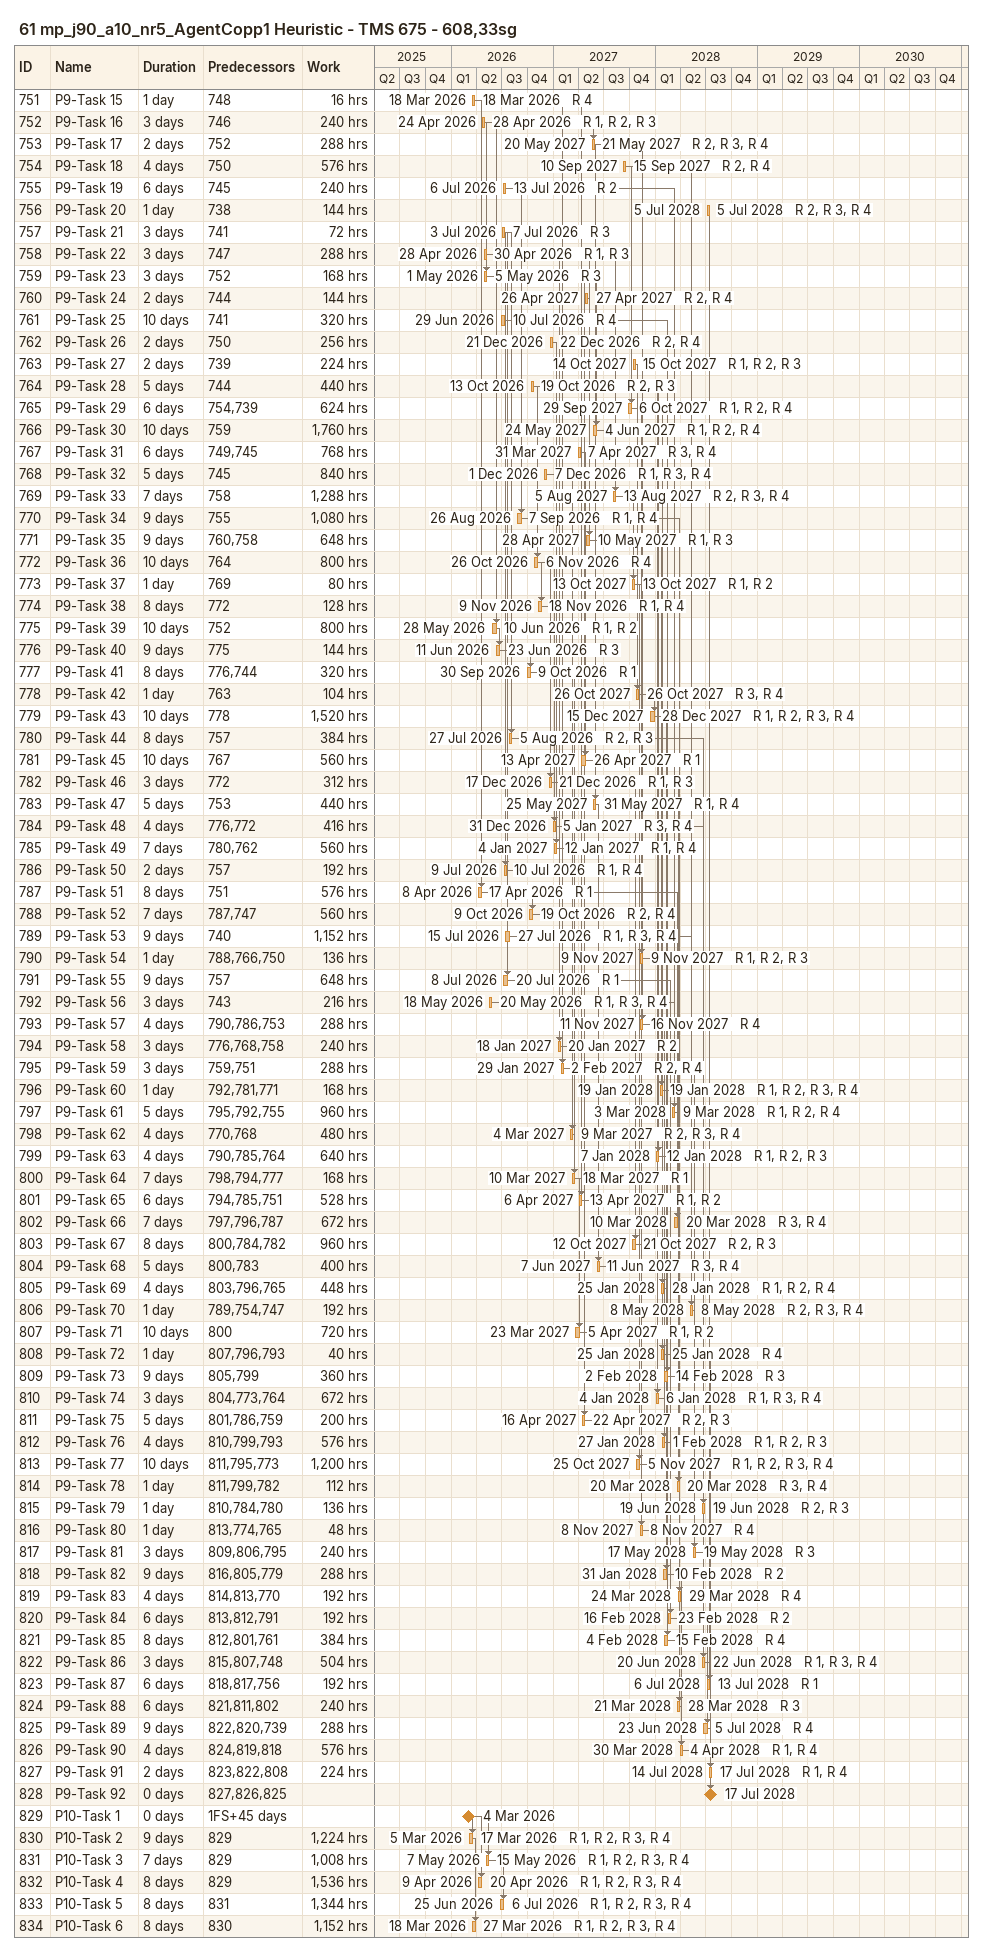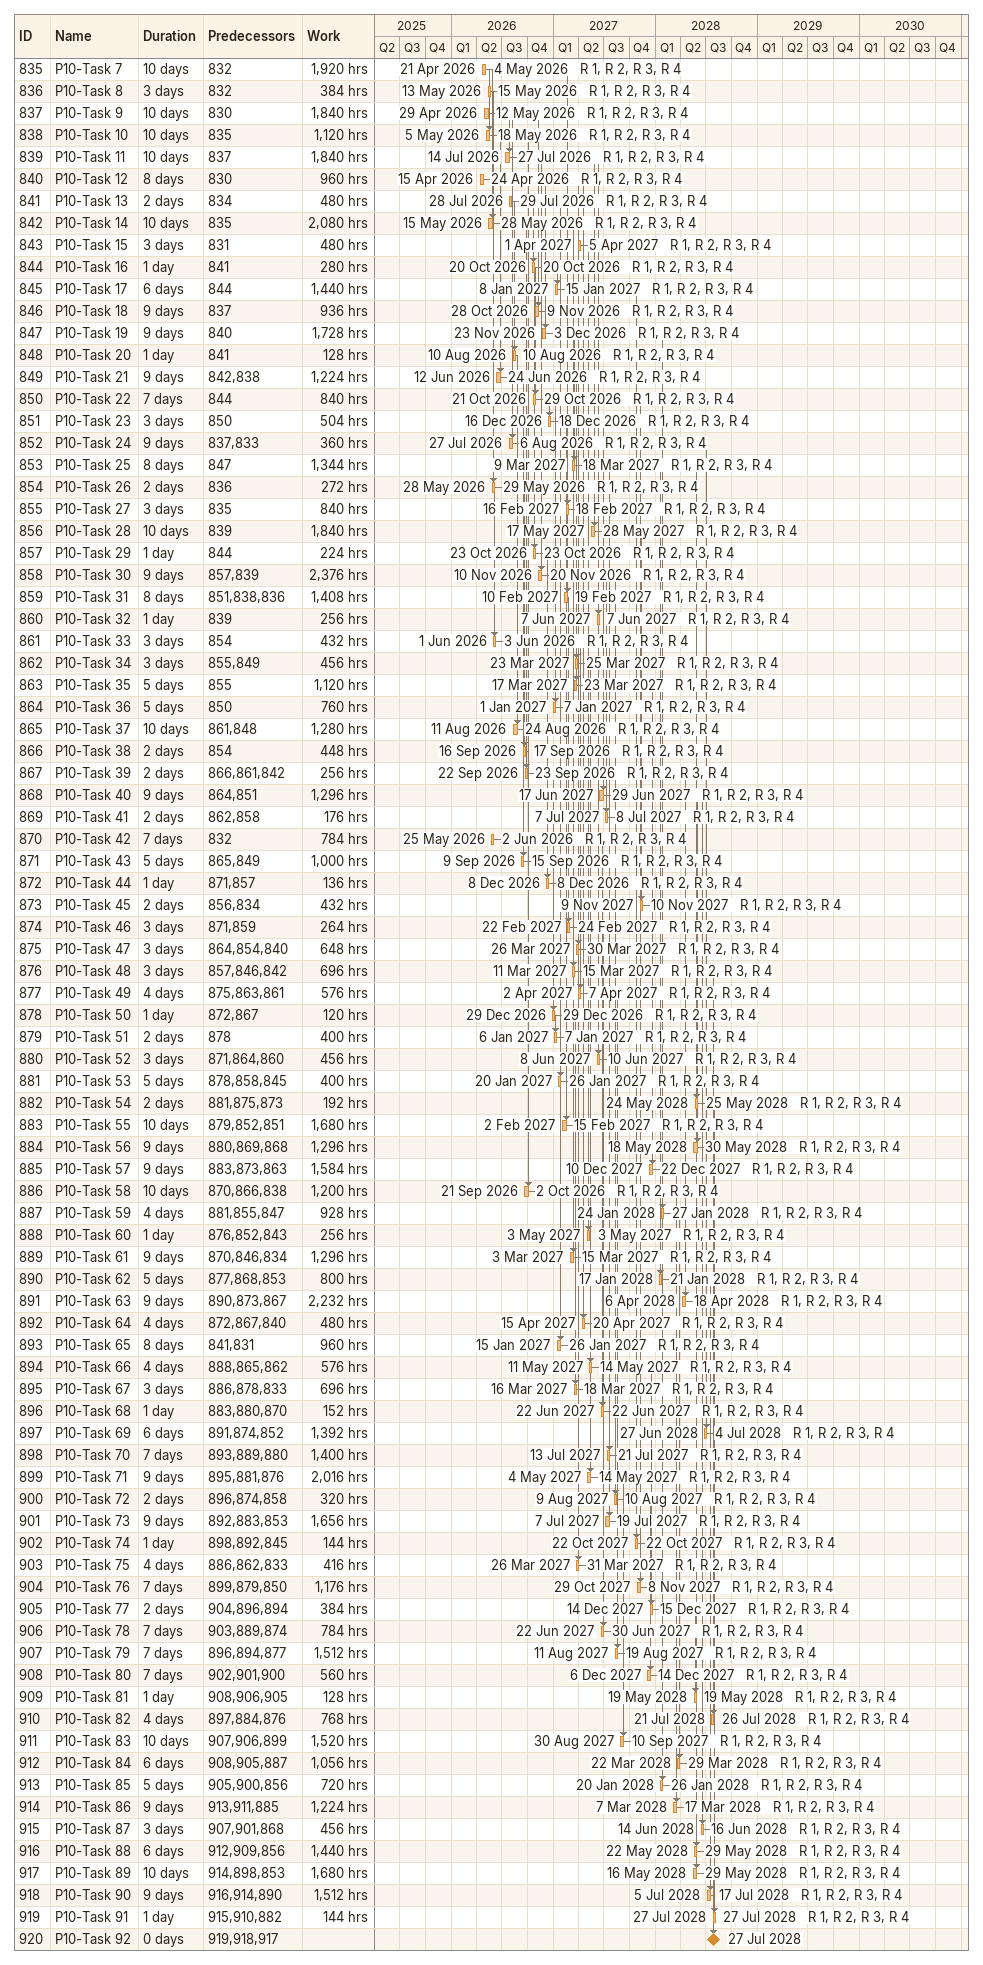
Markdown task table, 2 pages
61 mp_j90_a10_nr5_AgentCopp1 Heuristic - TMS 675 - 608,33sg

| ID | Task | Duration | Start | Finish | Predecessors | Resources | Work (h) |
|---|---|---|---|---|---|---|---|
| 751 | P9-Task 15 | 1d | 2026-03-18 | 2026-03-18 | 748 | R 4 | 16 |
| 752 | P9-Task 16 | 3d | 2026-04-24 | 2026-04-28 | 746 | R 1, R 2, R 3 | 240 |
| 753 | P9-Task 17 | 2d | 2027-05-20 | 2027-05-21 | 752 | R 2, R 3, R 4 | 288 |
| 754 | P9-Task 18 | 4d | 2027-09-10 | 2027-09-15 | 750 | R 2, R 4 | 576 |
| 755 | P9-Task 19 | 6d | 2026-07-06 | 2026-07-13 | 745 | R 2 | 240 |
| 756 | P9-Task 20 | 1d | 2028-07-05 | 2028-07-05 | 738 | R 2, R 3, R 4 | 144 |
| 757 | P9-Task 21 | 3d | 2026-07-03 | 2026-07-07 | 741 | R 3 | 72 |
| 758 | P9-Task 22 | 3d | 2026-04-28 | 2026-04-30 | 747 | R 1, R 3 | 288 |
| 759 | P9-Task 23 | 3d | 2026-05-01 | 2026-05-05 | 752 | R 3 | 168 |
| 760 | P9-Task 24 | 2d | 2027-04-26 | 2027-04-27 | 744 | R 2, R 4 | 144 |
| 761 | P9-Task 25 | 10d | 2026-06-29 | 2026-07-10 | 741 | R 4 | 320 |
| 762 | P9-Task 26 | 2d | 2026-12-21 | 2026-12-22 | 750 | R 2, R 4 | 256 |
| 763 | P9-Task 27 | 2d | 2027-10-14 | 2027-10-15 | 739 | R 1, R 2, R 3 | 224 |
| 764 | P9-Task 28 | 5d | 2026-10-13 | 2026-10-19 | 744 | R 2, R 3 | 440 |
| 765 | P9-Task 29 | 6d | 2027-09-29 | 2027-10-06 | 754, 739 | R 1, R 2, R 4 | 624 |
| 766 | P9-Task 30 | 10d | 2027-05-24 | 2027-06-04 | 759 | R 1, R 2, R 4 | 1760 |
| 767 | P9-Task 31 | 6d | 2027-03-31 | 2027-04-07 | 749, 745 | R 3, R 4 | 768 |
| 768 | P9-Task 32 | 5d | 2026-12-01 | 2026-12-07 | 745 | R 1, R 3, R 4 | 840 |
| 769 | P9-Task 33 | 7d | 2027-08-05 | 2027-08-13 | 758 | R 2, R 3, R 4 | 1288 |
| 770 | P9-Task 34 | 9d | 2026-08-26 | 2026-09-07 | 755 | R 1, R 4 | 1080 |
| 771 | P9-Task 35 | 9d | 2027-04-28 | 2027-05-10 | 760, 758 | R 1, R 3 | 648 |
| 772 | P9-Task 36 | 10d | 2026-10-26 | 2026-11-06 | 764 | R 4 | 800 |
| 773 | P9-Task 37 | 1d | 2027-10-13 | 2027-10-13 | 769 | R 1, R 2 | 80 |
| 774 | P9-Task 38 | 8d | 2026-11-09 | 2026-11-18 | 772 | R 1, R 4 | 128 |
| 775 | P9-Task 39 | 10d | 2026-05-28 | 2026-06-10 | 752 | R 1, R 2 | 800 |
| 776 | P9-Task 40 | 9d | 2026-06-11 | 2026-06-23 | 775 | R 3 | 144 |
| 777 | P9-Task 41 | 8d | 2026-09-30 | 2026-10-09 | 776, 744 | R 1 | 320 |
| 778 | P9-Task 42 | 1d | 2027-10-26 | 2027-10-26 | 763 | R 3, R 4 | 104 |
| 779 | P9-Task 43 | 10d | 2027-12-15 | 2027-12-28 | 778 | R 1, R 2, R 3, R 4 | 1520 |
| 780 | P9-Task 44 | 8d | 2026-07-27 | 2026-08-05 | 757 | R 2, R 3 | 384 |
| 781 | P9-Task 45 | 10d | 2027-04-13 | 2027-04-26 | 767 | R 1 | 560 |
| 782 | P9-Task 46 | 3d | 2026-12-17 | 2026-12-21 | 772 | R 1, R 3 | 312 |
| 783 | P9-Task 47 | 5d | 2027-05-25 | 2027-05-31 | 753 | R 1, R 4 | 440 |
| 784 | P9-Task 48 | 4d | 2026-12-31 | 2027-01-05 | 776, 772 | R 3, R 4 | 416 |
| 785 | P9-Task 49 | 7d | 2027-01-04 | 2027-01-12 | 780, 762 | R 1, R 4 | 560 |
| 786 | P9-Task 50 | 2d | 2026-07-09 | 2026-07-10 | 757 | R 1, R 4 | 192 |
| 787 | P9-Task 51 | 8d | 2026-04-08 | 2026-04-17 | 751 | R 1 | 576 |
| 788 | P9-Task 52 | 7d | 2026-10-09 | 2026-10-19 | 787, 747 | R 2, R 4 | 560 |
| 789 | P9-Task 53 | 9d | 2026-07-15 | 2026-07-27 | 740 | R 1, R 3, R 4 | 1152 |
| 790 | P9-Task 54 | 1d | 2027-11-09 | 2027-11-09 | 788, 766, 750 | R 1, R 2, R 3 | 136 |
| 791 | P9-Task 55 | 9d | 2026-07-08 | 2026-07-20 | 757 | R 1 | 648 |
| 792 | P9-Task 56 | 3d | 2026-05-18 | 2026-05-20 | 743 | R 1, R 3, R 4 | 216 |
| 793 | P9-Task 57 | 4d | 2027-11-11 | 2027-11-16 | 790, 786, 753 | R 4 | 288 |
| 794 | P9-Task 58 | 3d | 2027-01-18 | 2027-01-20 | 776, 768, 758 | R 2 | 240 |
| 795 | P9-Task 59 | 3d | 2027-01-29 | 2027-02-02 | 759, 751 | R 2, R 4 | 288 |
| 796 | P9-Task 60 | 1d | 2028-01-19 | 2028-01-19 | 792, 781, 771 | R 1, R 2, R 3, R 4 | 168 |
| 797 | P9-Task 61 | 5d | 2028-03-03 | 2028-03-09 | 795, 792, 755 | R 1, R 2, R 4 | 960 |
| 798 | P9-Task 62 | 4d | 2027-03-04 | 2027-03-09 | 770, 768 | R 2, R 3, R 4 | 480 |
| 799 | P9-Task 63 | 4d | 2028-01-07 | 2028-01-12 | 790, 785, 764 | R 1, R 2, R 3 | 640 |
| 800 | P9-Task 64 | 7d | 2027-03-10 | 2027-03-18 | 798, 794, 777 | R 1 | 168 |
| 801 | P9-Task 65 | 6d | 2027-04-06 | 2027-04-13 | 794, 785, 751 | R 1, R 2 | 528 |
| 802 | P9-Task 66 | 7d | 2028-03-10 | 2028-03-20 | 797, 796, 787 | R 3, R 4 | 672 |
| 803 | P9-Task 67 | 8d | 2027-10-12 | 2027-10-21 | 800, 784, 782 | R 2, R 3 | 960 |
| 804 | P9-Task 68 | 5d | 2027-06-07 | 2027-06-11 | 800, 783 | R 3, R 4 | 400 |
| 805 | P9-Task 69 | 4d | 2028-01-25 | 2028-01-28 | 803, 796, 765 | R 1, R 2, R 4 | 448 |
| 806 | P9-Task 70 | 1d | 2028-05-08 | 2028-05-08 | 789, 754, 747 | R 2, R 3, R 4 | 192 |
| 807 | P9-Task 71 | 10d | 2027-03-23 | 2027-04-05 | 800 | R 1, R 2 | 720 |
| 808 | P9-Task 72 | 1d | 2028-01-25 | 2028-01-25 | 807, 796, 793 | R 4 | 40 |
| 809 | P9-Task 73 | 9d | 2028-02-02 | 2028-02-14 | 805, 799 | R 3 | 360 |
| 810 | P9-Task 74 | 3d | 2028-01-04 | 2028-01-06 | 804, 773, 764 | R 1, R 3, R 4 | 672 |
| 811 | P9-Task 75 | 5d | 2027-04-16 | 2027-04-22 | 801, 786, 759 | R 2, R 3 | 200 |
| 812 | P9-Task 76 | 4d | 2028-01-27 | 2028-02-01 | 810, 799, 793 | R 1, R 2, R 3 | 576 |
| 813 | P9-Task 77 | 10d | 2027-10-25 | 2027-11-05 | 811, 795, 773 | R 1, R 2, R 3, R 4 | 1200 |
| 814 | P9-Task 78 | 1d | 2028-03-20 | 2028-03-20 | 811, 799, 782 | R 3, R 4 | 112 |
| 815 | P9-Task 79 | 1d | 2028-06-19 | 2028-06-19 | 810, 784, 780 | R 2, R 3 | 136 |
| 816 | P9-Task 80 | 1d | 2027-11-08 | 2027-11-08 | 813, 774, 765 | R 4 | 48 |
| 817 | P9-Task 81 | 3d | 2028-05-17 | 2028-05-19 | 809, 806, 795 | R 3 | 240 |
| 818 | P9-Task 82 | 9d | 2028-01-31 | 2028-02-10 | 816, 805, 779 | R 2 | 288 |
| 819 | P9-Task 83 | 4d | 2028-03-24 | 2028-03-29 | 814, 813, 770 | R 4 | 192 |
| 820 | P9-Task 84 | 6d | 2028-02-16 | 2028-02-23 | 813, 812, 791 | R 2 | 192 |
| 821 | P9-Task 85 | 8d | 2028-02-04 | 2028-02-15 | 812, 801, 761 | R 4 | 384 |
| 822 | P9-Task 86 | 3d | 2028-06-20 | 2028-06-22 | 815, 807, 748 | R 1, R 3, R 4 | 504 |
| 823 | P9-Task 87 | 6d | 2028-07-06 | 2028-07-13 | 818, 817, 756 | R 1 | 192 |
| 824 | P9-Task 88 | 6d | 2028-03-21 | 2028-03-28 | 821, 811, 802 | R 3 | 240 |
| 825 | P9-Task 89 | 9d | 2028-06-23 | 2028-07-05 | 822, 820, 739 | R 4 | 288 |
| 826 | P9-Task 90 | 4d | 2028-03-30 | 2028-04-04 | 824, 819, 818 | R 1, R 4 | 576 |
| 827 | P9-Task 91 | 2d | 2028-07-14 | 2028-07-17 | 823, 822, 808 | R 1, R 4 | 224 |
| 828 | P9-Task 92 | 0d | 2028-07-17 | 2028-07-17 | 827, 826, 825 |  |  |
| 829 | P10-Task 1 | 0d | 2026-03-04 | 2026-03-04 | 1FS+45d |  |  |
| 830 | P10-Task 2 | 9d | 2026-03-05 | 2026-03-17 | 829 | R 1, R 2, R 3, R 4 | 1224 |
| 831 | P10-Task 3 | 7d | 2026-05-07 | 2026-05-15 | 829 | R 1, R 2, R 3, R 4 | 1008 |
| 832 | P10-Task 4 | 8d | 2026-04-09 | 2026-04-20 | 829 | R 1, R 2, R 3, R 4 | 1536 |
| 833 | P10-Task 5 | 8d | 2026-06-25 | 2026-07-06 | 831 | R 1, R 2, R 3, R 4 | 1344 |
| 834 | P10-Task 6 | 8d | 2026-03-18 | 2026-03-27 | 830 | R 1, R 2, R 3, R 4 | 1152 |
| 835 | P10-Task 7 | 10d | 2026-04-21 | 2026-05-04 | 832 | R 1, R 2, R 3, R 4 | 1920 |
| 836 | P10-Task 8 | 3d | 2026-05-13 | 2026-05-15 | 832 | R 1, R 2, R 3, R 4 | 384 |
| 837 | P10-Task 9 | 10d | 2026-04-29 | 2026-05-12 | 830 | R 1, R 2, R 3, R 4 | 1840 |
| 838 | P10-Task 10 | 10d | 2026-05-05 | 2026-05-18 | 835 | R 1, R 2, R 3, R 4 | 1120 |
| 839 | P10-Task 11 | 10d | 2026-07-14 | 2026-07-27 | 837 | R 1, R 2, R 3, R 4 | 1840 |
| 840 | P10-Task 12 | 8d | 2026-04-15 | 2026-04-24 | 830 | R 1, R 2, R 3, R 4 | 960 |
| 841 | P10-Task 13 | 2d | 2026-07-28 | 2026-07-29 | 834 | R 1, R 2, R 3, R 4 | 480 |
| 842 | P10-Task 14 | 10d | 2026-05-15 | 2026-05-28 | 835 | R 1, R 2, R 3, R 4 | 2080 |
| 843 | P10-Task 15 | 3d | 2027-04-01 | 2027-04-05 | 831 | R 1, R 2, R 3, R 4 | 480 |
| 844 | P10-Task 16 | 1d | 2026-10-20 | 2026-10-20 | 841 | R 1, R 2, R 3, R 4 | 280 |
| 845 | P10-Task 17 | 6d | 2027-01-08 | 2027-01-15 | 844 | R 1, R 2, R 3, R 4 | 1440 |
| 846 | P10-Task 18 | 9d | 2026-10-28 | 2026-11-09 | 837 | R 1, R 2, R 3, R 4 | 936 |
| 847 | P10-Task 19 | 9d | 2026-11-23 | 2026-12-03 | 840 | R 1, R 2, R 3, R 4 | 1728 |
| 848 | P10-Task 20 | 1d | 2026-08-10 | 2026-08-10 | 841 | R 1, R 2, R 3, R 4 | 128 |
| 849 | P10-Task 21 | 9d | 2026-06-12 | 2026-06-24 | 842, 838 | R 1, R 2, R 3, R 4 | 1224 |
| 850 | P10-Task 22 | 7d | 2026-10-21 | 2026-10-29 | 844 | R 1, R 2, R 3, R 4 | 840 |
| 851 | P10-Task 23 | 3d | 2026-12-16 | 2026-12-18 | 850 | R 1, R 2, R 3, R 4 | 504 |
| 852 | P10-Task 24 | 9d | 2026-07-27 | 2026-08-06 | 837, 833 | R 1, R 2, R 3, R 4 | 360 |
| 853 | P10-Task 25 | 8d | 2027-03-09 | 2027-03-18 | 847 | R 1, R 2, R 3, R 4 | 1344 |
| 854 | P10-Task 26 | 2d | 2026-05-28 | 2026-05-29 | 836 | R 1, R 2, R 3, R 4 | 272 |
| 855 | P10-Task 27 | 3d | 2027-02-16 | 2027-02-18 | 835 | R 1, R 2, R 3, R 4 | 840 |
| 856 | P10-Task 28 | 10d | 2027-05-17 | 2027-05-28 | 839 | R 1, R 2, R 3, R 4 | 1840 |
| 857 | P10-Task 29 | 1d | 2026-10-23 | 2026-10-23 | 844 | R 1, R 2, R 3, R 4 | 224 |
| 858 | P10-Task 30 | 9d | 2026-11-10 | 2026-11-20 | 857, 839 | R 1, R 2, R 3, R 4 | 2376 |
| 859 | P10-Task 31 | 8d | 2027-02-10 | 2027-02-19 | 851, 838, 836 | R 1, R 2, R 3, R 4 | 1408 |
| 860 | P10-Task 32 | 1d | 2027-06-07 | 2027-06-07 | 839 | R 1, R 2, R 3, R 4 | 256 |
| 861 | P10-Task 33 | 3d | 2026-06-01 | 2026-06-03 | 854 | R 1, R 2, R 3, R 4 | 432 |
| 862 | P10-Task 34 | 3d | 2027-03-23 | 2027-03-25 | 855, 849 | R 1, R 2, R 3, R 4 | 456 |
| 863 | P10-Task 35 | 5d | 2027-03-17 | 2027-03-23 | 855 | R 1, R 2, R 3, R 4 | 1120 |
| 864 | P10-Task 36 | 5d | 2027-01-01 | 2027-01-07 | 850 | R 1, R 2, R 3, R 4 | 760 |
| 865 | P10-Task 37 | 10d | 2026-08-11 | 2026-08-24 | 861, 848 | R 1, R 2, R 3, R 4 | 1280 |
| 866 | P10-Task 38 | 2d | 2026-09-16 | 2026-09-17 | 854 | R 1, R 2, R 3, R 4 | 448 |
| 867 | P10-Task 39 | 2d | 2026-09-22 | 2026-09-23 | 866, 861, 842 | R 1, R 2, R 3, R 4 | 256 |
| 868 | P10-Task 40 | 9d | 2027-06-17 | 2027-06-29 | 864, 851 | R 1, R 2, R 3, R 4 | 1296 |
| 869 | P10-Task 41 | 2d | 2027-07-07 | 2027-07-08 | 862, 858 | R 1, R 2, R 3, R 4 | 176 |
| 870 | P10-Task 42 | 7d | 2026-05-25 | 2026-06-02 | 832 | R 1, R 2, R 3, R 4 | 784 |
| 871 | P10-Task 43 | 5d | 2026-09-09 | 2026-09-15 | 865, 849 | R 1, R 2, R 3, R 4 | 1000 |
| 872 | P10-Task 44 | 1d | 2026-12-08 | 2026-12-08 | 871, 857 | R 1, R 2, R 3, R 4 | 136 |
| 873 | P10-Task 45 | 2d | 2027-11-09 | 2027-11-10 | 856, 834 | R 1, R 2, R 3, R 4 | 432 |
| 874 | P10-Task 46 | 3d | 2027-02-22 | 2027-02-24 | 871, 859 | R 1, R 2, R 3, R 4 | 264 |
| 875 | P10-Task 47 | 3d | 2027-03-26 | 2027-03-30 | 864, 854, 840 | R 1, R 2, R 3, R 4 | 648 |
| 876 | P10-Task 48 | 3d | 2027-03-11 | 2027-03-15 | 857, 846, 842 | R 1, R 2, R 3, R 4 | 696 |
| 877 | P10-Task 49 | 4d | 2027-04-02 | 2027-04-07 | 875, 863, 861 | R 1, R 2, R 3, R 4 | 576 |
| 878 | P10-Task 50 | 1d | 2026-12-29 | 2026-12-29 | 872, 867 | R 1, R 2, R 3, R 4 | 120 |
| 879 | P10-Task 51 | 2d | 2027-01-06 | 2027-01-07 | 878 | R 1, R 2, R 3, R 4 | 400 |
| 880 | P10-Task 52 | 3d | 2027-06-08 | 2027-06-10 | 871, 864, 860 | R 1, R 2, R 3, R 4 | 456 |
| 881 | P10-Task 53 | 5d | 2027-01-20 | 2027-01-26 | 878, 858, 845 | R 1, R 2, R 3, R 4 | 400 |
| 882 | P10-Task 54 | 2d | 2028-05-24 | 2028-05-25 | 881, 875, 873 | R 1, R 2, R 3, R 4 | 192 |
| 883 | P10-Task 55 | 10d | 2027-02-02 | 2027-02-15 | 879, 852, 851 | R 1, R 2, R 3, R 4 | 1680 |
| 884 | P10-Task 56 | 9d | 2028-05-18 | 2028-05-30 | 880, 869, 868 | R 1, R 2, R 3, R 4 | 1296 |
| 885 | P10-Task 57 | 9d | 2027-12-10 | 2027-12-22 | 883, 873, 863 | R 1, R 2, R 3, R 4 | 1584 |
| 886 | P10-Task 58 | 10d | 2026-09-21 | 2026-10-02 | 870, 866, 838 | R 1, R 2, R 3, R 4 | 1200 |
| 887 | P10-Task 59 | 4d | 2028-01-24 | 2028-01-27 | 881, 855, 847 | R 1, R 2, R 3, R 4 | 928 |
| 888 | P10-Task 60 | 1d | 2027-05-03 | 2027-05-03 | 876, 852, 843 | R 1, R 2, R 3, R 4 | 256 |
| 889 | P10-Task 61 | 9d | 2027-03-03 | 2027-03-15 | 870, 846, 834 | R 1, R 2, R 3, R 4 | 1296 |
| 890 | P10-Task 62 | 5d | 2028-01-17 | 2028-01-21 | 877, 868, 853 | R 1, R 2, R 3, R 4 | 800 |
| 891 | P10-Task 63 | 9d | 2028-04-06 | 2028-04-18 | 890, 873, 867 | R 1, R 2, R 3, R 4 | 2232 |
| 892 | P10-Task 64 | 4d | 2027-04-15 | 2027-04-20 | 872, 867, 840 | R 1, R 2, R 3, R 4 | 480 |
| 893 | P10-Task 65 | 8d | 2027-01-15 | 2027-01-26 | 841, 831 | R 1, R 2, R 3, R 4 | 960 |
| 894 | P10-Task 66 | 4d | 2027-05-11 | 2027-05-14 | 888, 865, 862 | R 1, R 2, R 3, R 4 | 576 |
| 895 | P10-Task 67 | 3d | 2027-03-16 | 2027-03-18 | 886, 878, 833 | R 1, R 2, R 3, R 4 | 696 |
| 896 | P10-Task 68 | 1d | 2027-06-22 | 2027-06-22 | 883, 880, 870 | R 1, R 2, R 3, R 4 | 152 |
| 897 | P10-Task 69 | 6d | 2028-06-27 | 2028-07-04 | 891, 874, 852 | R 1, R 2, R 3, R 4 | 1392 |
| 898 | P10-Task 70 | 7d | 2027-07-13 | 2027-07-21 | 893, 889, 880 | R 1, R 2, R 3, R 4 | 1400 |
| 899 | P10-Task 71 | 9d | 2027-05-04 | 2027-05-14 | 895, 881, 876 | R 1, R 2, R 3, R 4 | 2016 |
| 900 | P10-Task 72 | 2d | 2027-08-09 | 2027-08-10 | 896, 874, 858 | R 1, R 2, R 3, R 4 | 320 |
| 901 | P10-Task 73 | 9d | 2027-07-07 | 2027-07-19 | 892, 883, 853 | R 1, R 2, R 3, R 4 | 1656 |
| 902 | P10-Task 74 | 1d | 2027-10-22 | 2027-10-22 | 898, 892, 845 | R 1, R 2, R 3, R 4 | 144 |
| 903 | P10-Task 75 | 4d | 2027-03-26 | 2027-03-31 | 886, 862, 833 | R 1, R 2, R 3, R 4 | 416 |
| 904 | P10-Task 76 | 7d | 2027-10-29 | 2027-11-08 | 899, 879, 850 | R 1, R 2, R 3, R 4 | 1176 |
| 905 | P10-Task 77 | 2d | 2027-12-14 | 2027-12-15 | 904, 896, 894 | R 1, R 2, R 3, R 4 | 384 |
| 906 | P10-Task 78 | 7d | 2027-06-22 | 2027-06-30 | 903, 889, 874 | R 1, R 2, R 3, R 4 | 784 |
| 907 | P10-Task 79 | 7d | 2027-08-11 | 2027-08-19 | 896, 894, 877 | R 1, R 2, R 3, R 4 | 1512 |
| 908 | P10-Task 80 | 7d | 2027-12-06 | 2027-12-14 | 902, 901, 900 | R 1, R 2, R 3, R 4 | 560 |
| 909 | P10-Task 81 | 1d | 2028-05-19 | 2028-05-19 | 908, 906, 905 | R 1, R 2, R 3, R 4 | 128 |
| 910 | P10-Task 82 | 4d | 2028-07-21 | 2028-07-26 | 897, 884, 876 | R 1, R 2, R 3, R 4 | 768 |
| 911 | P10-Task 83 | 10d | 2027-08-30 | 2027-09-10 | 907, 906, 899 | R 1, R 2, R 3, R 4 | 1520 |
| 912 | P10-Task 84 | 6d | 2028-03-22 | 2028-03-29 | 908, 905, 887 | R 1, R 2, R 3, R 4 | 1056 |
| 913 | P10-Task 85 | 5d | 2028-01-20 | 2028-01-26 | 905, 900, 856 | R 1, R 2, R 3, R 4 | 720 |
| 914 | P10-Task 86 | 9d | 2028-03-07 | 2028-03-17 | 913, 911, 885 | R 1, R 2, R 3, R 4 | 1224 |
| 915 | P10-Task 87 | 3d | 2028-06-14 | 2028-06-16 | 907, 901, 868 | R 1, R 2, R 3, R 4 | 456 |
| 916 | P10-Task 88 | 6d | 2028-05-22 | 2028-05-29 | 912, 909, 856 | R 1, R 2, R 3, R 4 | 1440 |
| 917 | P10-Task 89 | 10d | 2028-05-16 | 2028-05-29 | 914, 898, 853 | R 1, R 2, R 3, R 4 | 1680 |
| 918 | P10-Task 90 | 9d | 2028-07-05 | 2028-07-17 | 916, 914, 890 | R 1, R 2, R 3, R 4 | 1512 |
| 919 | P10-Task 91 | 1d | 2028-07-27 | 2028-07-27 | 915, 910, 882 | R 1, R 2, R 3, R 4 | 144 |
| 920 | P10-Task 92 | 0d | 2028-07-27 | 2028-07-27 | 919, 918, 917 |  |  |
